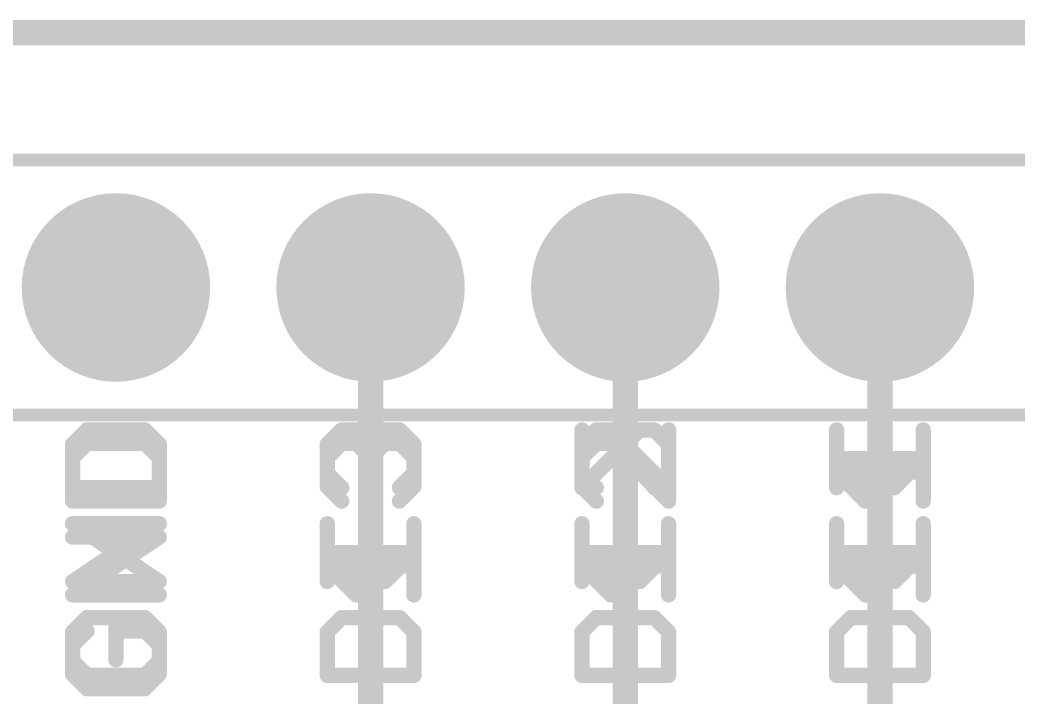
# Model space of a CAD drawing. Extents: x -24 to 83, y -23 to 53.
# Drawn here: x 16.57 to 26.52, y 46.72 to 53.47 of the extents above; entities that cross this region are included whole.
import ezdxf

# ---------------------------------------------------------------- set-up
doc = ezdxf.new("R2010")
doc.units = 0
for name, color, linetype in [('1', 12, 'CONTINUOUS'), ('16', 132, 'CONTINUOUS'), ('17', 110, 'CONTINUOUS'), ('20', 53, 'CONTINUOUS'), ('21', 41, 'CONTINUOUS'), ('22', 40, 'CONTINUOUS'), ('51', 53, 'CONTINUOUS')]:
    doc.layers.add(name, color=color, linetype=linetype)

# ---------------------------------------------------------------- blocks, each defined once
blk = doc.blocks.new('ROUNDP')
at = {"const_width": 0.5}
blk.add_lwpolyline([(0, -0.25, 1), (0, 0.25, 1), (0, -0.25)], format="xyb", dxfattribs=at)

msp = doc.modelspace()

# ---------------------------------------------------------------- linework, layer by layer
at = {"layer": '1', "const_width": 0.254}
for points in [[(0, 53.34), (59.69, 53.34)], [(20.066, 45.72), (20.066, 50.8)], [(22.606, 45.72), (22.606, 50.8)], [(25.146, 45.72), (25.146, 50.8)]]:
    msp.add_lwpolyline(points, dxfattribs=at)
at = {"layer": '1', "const_width": 0.127}
for points in [[(20.1295, 50.8, 1), (20.0025, 50.8)], [(22.6695, 50.8, 1), (22.5425, 50.8)], [(25.2095, 50.8, 1), (25.0825, 50.8)]]:
    msp.add_lwpolyline(points, format="xyb", dxfattribs=at)
at = {"layer": '16', "const_width": 0.254}
msp.add_lwpolyline([(0, 53.34), (59.69, 53.34)], dxfattribs=at)
at = {"layer": '20', "const_width": 0.2032}
msp.add_lwpolyline([(2.54, 53.34), (55.88, 53.34)], dxfattribs=at)
at = {"layer": '21', "const_width": 0.1524}
for points in [[(17.2375, 49.3802), (17.0935, 49.2361)], [(17.8137, 49.3802), (17.2375, 49.3802)], [(17.9578, 49.2361), (17.8137, 49.3802)], [(19.6335, 49.2361), (19.7775, 49.3802)], [(19.7775, 49.3802), (19.9216, 49.3802)], [(19.9216, 49.3802), (20.0656, 49.2361)], [(20.0656, 49.2361), (20.2097, 49.3802)], [(20.2097, 49.3802), (20.3537, 49.3802)], [(20.3537, 49.3802), (20.4978, 49.2361)], [(22.3175, 49.3802), (22.1735, 49.2361)], [(22.4616, 49.3802), (22.3175, 49.3802)], [(23.0378, 48.804), (22.4616, 49.3802)], [(23.0378, 49.3802), (23.0378, 48.804)], [(25.5778, 48.804), (25.5778, 49.3802)], [(17.0935, 49.2361), (17.0935, 48.804)], [(17.9578, 48.804), (17.9578, 49.2361)], [(19.6335, 48.948), (19.6335, 49.2361)], [(20.0656, 49.2361), (20.0656, 49.0921)], [(20.4978, 49.2361), (20.4978, 48.948)], [(22.1735, 49.2361), (22.1735, 48.948)], [(25.0016, 48.804), (24.7135, 49.0921)], [(24.7135, 49.0921), (25.5778, 49.0921)], [(19.7775, 48.804), (19.6335, 48.948)], [(20.4978, 48.948), (20.3537, 48.804)], [(22.1735, 48.948), (22.3175, 48.804)], [(17.0935, 48.804), (17.9578, 48.804)], [(17.0935, 47.8684), (17.9578, 48.4447)], [(17.9578, 48.4447), (17.0935, 48.4447)], [(20.4978, 47.8684), (20.4978, 48.4447)], [(23.0378, 47.8684), (23.0378, 48.4447)], [(25.5778, 47.8684), (25.5778, 48.4447)], [(19.9216, 47.8684), (19.6335, 48.1566)], [(19.6335, 48.1566), (20.4978, 48.1566)], [(22.4616, 47.8684), (22.1735, 48.1566)], [(22.1735, 48.1566), (23.0378, 48.1566)], [(25.0016, 47.8684), (24.7135, 48.1566)], [(24.7135, 48.1566), (25.5778, 48.1566)], [(17.9578, 47.8684), (17.0935, 47.8684)], [(17.2375, 47.5091), (17.0935, 47.3651)], [(17.8137, 47.5091), (17.5256, 47.5091)], [(17.5256, 47.5091), (17.5256, 47.221)], [(17.9578, 47.3651), (17.8137, 47.5091)], [(19.7775, 47.5091), (19.6335, 47.3651)], [(20.3537, 47.5091), (19.7775, 47.5091)], [(20.4978, 47.3651), (20.3537, 47.5091)], [(22.3175, 47.5091), (22.1735, 47.3651)], [(22.8937, 47.5091), (22.3175, 47.5091)], [(23.0378, 47.3651), (22.8937, 47.5091)], [(24.8575, 47.5091), (24.7135, 47.3651)], [(25.4337, 47.5091), (24.8575, 47.5091)], [(25.5778, 47.3651), (25.4337, 47.5091)], [(17.0935, 47.3651), (17.0935, 47.077)], [(17.9578, 47.077), (17.9578, 47.3651)], [(19.6335, 47.3651), (19.6335, 46.9329)], [(20.4978, 46.9329), (20.4978, 47.3651)], [(22.1735, 47.3651), (22.1735, 46.9329)], [(23.0378, 46.9329), (23.0378, 47.3651)], [(24.7135, 47.3651), (24.7135, 46.9329)], [(25.5778, 46.9329), (25.5778, 47.3651)], [(17.0935, 47.077), (17.2375, 46.9329)], [(17.8137, 46.9329), (17.9578, 47.077)], [(17.2375, 46.9329), (17.8137, 46.9329)], [(19.6335, 46.9329), (20.4978, 46.9329)], [(22.1735, 46.9329), (23.0378, 46.9329)], [(24.7135, 46.9329), (25.5778, 46.9329)]]:
    msp.add_lwpolyline(points, dxfattribs=at)
at = {"layer": '21', "const_width": 0.0762}
for points in [[(17.2375, 49.4183, 1), (17.2375, 49.3421)], [(17.2645, 49.3532, 1), (17.2106, 49.4071)], [(17.8407, 49.4071, 1), (17.7868, 49.3532)], [(17.8137, 49.3421, 1), (17.8137, 49.4183)], [(19.7775, 49.4183, 1), (19.7775, 49.3421)], [(19.8045, 49.3532, 1), (19.7506, 49.4071)], [(19.9485, 49.4071, 1), (19.8946, 49.3532)], [(19.9216, 49.3421, 1), (19.9216, 49.4183)], [(20.2097, 49.4183, 1), (20.2097, 49.3421)], [(20.2366, 49.3532, 1), (20.1827, 49.4071)], [(20.3807, 49.4071, 1), (20.3268, 49.3532)], [(20.3537, 49.3421, 1), (20.3537, 49.4183)], [(22.3175, 49.4183, 1), (22.3175, 49.3421)], [(22.3445, 49.3532, 1), (22.2906, 49.4071)], [(22.4885, 49.4071, 1), (22.4346, 49.3532)], [(22.4616, 49.3421, 1), (22.4616, 49.4183)], [(23.0759, 49.3802, 1), (22.9997, 49.3802)], [(25.6159, 49.3802, 1), (25.5397, 49.3802)], [(17.0665, 49.2631, 1), (17.1204, 49.2092)], [(17.1316, 49.2361, 1), (17.0554, 49.2361)], [(17.9959, 49.2361, 1), (17.9197, 49.2361)], [(17.9309, 49.2092, 1), (17.9847, 49.2631)], [(19.6065, 49.2631, 1), (19.6604, 49.2092)], [(19.6716, 49.2361, 1), (19.5954, 49.2361)], [(20.1037, 49.2361, 1), (20.0275, 49.2361)], [(20.0387, 49.2631, 1), (20.0926, 49.2092)], [(20.0387, 49.2092, 1), (20.0926, 49.2631)], [(20.5359, 49.2361, 1), (20.4597, 49.2361)], [(20.4709, 49.2092, 1), (20.5247, 49.2631)], [(22.1465, 49.2631, 1), (22.2004, 49.2092)], [(22.2116, 49.2361, 1), (22.1354, 49.2361)], [(20.0275, 49.0921, 1), (20.1037, 49.0921)], [(24.7404, 49.119, 1), (24.6865, 49.0651)], [(24.7135, 49.1302, 1), (24.7135, 49.054)], [(25.5778, 49.054, 1), (25.5778, 49.1302)], [(19.6604, 48.975, 1), (19.6065, 48.9211)], [(19.5954, 48.948, 1), (19.6716, 48.948)], [(20.4597, 48.948, 1), (20.5359, 48.948)], [(20.5247, 48.9211, 1), (20.4709, 48.975)], [(22.2004, 48.975, 1), (22.1465, 48.9211)], [(22.1354, 48.948, 1), (22.2116, 48.948)], [(17.0935, 48.8421, 1), (17.0935, 48.7659)], [(17.9578, 48.7659, 1), (17.9578, 48.8421)], [(17.0554, 48.804, 1), (17.1316, 48.804)], [(17.9197, 48.804, 1), (17.9959, 48.804)], [(19.7506, 48.777, 1), (19.8045, 48.8309)], [(20.3268, 48.8309, 1), (20.3807, 48.777)], [(22.2906, 48.777, 1), (22.3445, 48.8309)], [(22.9997, 48.804, 1), (23.0759, 48.804)], [(23.0109, 48.777, 1), (23.0647, 48.8309)], [(24.9746, 48.777, 1), (25.0285, 48.8309)], [(25.5397, 48.804, 1), (25.6159, 48.804)], [(17.0935, 48.4828, 1), (17.0935, 48.4066)], [(17.9789, 48.413, 1), (17.9367, 48.4764)], [(17.9578, 48.4066, 1), (17.9578, 48.4828)], [(20.5359, 48.4447, 1), (20.4597, 48.4447)], [(23.0759, 48.4447, 1), (22.9997, 48.4447)], [(25.6159, 48.4447, 1), (25.5397, 48.4447)], [(19.6604, 48.1835, 1), (19.6065, 48.1296)], [(19.6335, 48.1947, 1), (19.6335, 48.1185)], [(20.4978, 48.1185, 1), (20.4978, 48.1947)], [(22.2004, 48.1835, 1), (22.1465, 48.1296)], [(22.1735, 48.1947, 1), (22.1735, 48.1185)], [(23.0378, 48.1185, 1), (23.0378, 48.1947)], [(24.7404, 48.1835, 1), (24.6865, 48.1296)], [(24.7135, 48.1947, 1), (24.7135, 48.1185)], [(25.5778, 48.1185, 1), (25.5778, 48.1947)], [(17.0723, 47.9001, 1), (17.1146, 47.8367)], [(17.0935, 47.9065, 1), (17.0935, 47.8303)], [(17.9578, 47.8303, 1), (17.9578, 47.9065)], [(19.8946, 47.8415, 1), (19.9485, 47.8954)], [(20.4597, 47.8684, 1), (20.5359, 47.8684)], [(22.4346, 47.8415, 1), (22.4885, 47.8954)], [(22.9997, 47.8684, 1), (23.0759, 47.8684)], [(24.9746, 47.8415, 1), (25.0285, 47.8954)], [(25.5397, 47.8684, 1), (25.6159, 47.8684)], [(17.2645, 47.4822, 1), (17.2106, 47.5361)], [(17.5256, 47.5472, 1), (17.5256, 47.471)], [(17.5637, 47.5091, 1), (17.4875, 47.5091)], [(17.8407, 47.5361, 1), (17.7868, 47.4822)], [(17.8137, 47.471, 1), (17.8137, 47.5472)], [(19.7775, 47.5472, 1), (19.7775, 47.471)], [(19.8045, 47.4822, 1), (19.7506, 47.5361)], [(20.3807, 47.5361, 1), (20.3268, 47.4822)], [(20.3537, 47.471, 1), (20.3537, 47.5472)], [(22.3175, 47.5472, 1), (22.3175, 47.471)], [(22.3445, 47.4822, 1), (22.2906, 47.5361)], [(22.9207, 47.5361, 1), (22.8668, 47.4822)], [(22.8937, 47.471, 1), (22.8937, 47.5472)], [(24.8575, 47.5472, 1), (24.8575, 47.471)], [(24.8845, 47.4822, 1), (24.8306, 47.5361)], [(25.4607, 47.5361, 1), (25.4068, 47.4822)], [(25.4337, 47.471, 1), (25.4337, 47.5472)], [(17.0665, 47.392, 1), (17.1204, 47.3381)], [(17.1316, 47.3651, 1), (17.0554, 47.3651)], [(17.9959, 47.3651, 1), (17.9197, 47.3651)], [(17.9309, 47.3381, 1), (17.9847, 47.392)], [(19.6065, 47.392, 1), (19.6604, 47.3381)], [(19.6716, 47.3651, 1), (19.5954, 47.3651)], [(20.5359, 47.3651, 1), (20.4597, 47.3651)], [(20.4709, 47.3381, 1), (20.5247, 47.392)], [(22.1465, 47.392, 1), (22.2004, 47.3381)], [(22.2116, 47.3651, 1), (22.1354, 47.3651)], [(23.0759, 47.3651, 1), (22.9997, 47.3651)], [(23.0109, 47.3381, 1), (23.0647, 47.392)], [(24.6865, 47.392, 1), (24.7404, 47.3381)], [(24.7516, 47.3651, 1), (24.6754, 47.3651)], [(25.6159, 47.3651, 1), (25.5397, 47.3651)], [(25.5509, 47.3381, 1), (25.6047, 47.392)], [(17.4875, 47.221, 1), (17.5637, 47.221)], [(17.1204, 47.1039, 1), (17.0665, 47.05)], [(17.0554, 47.077, 1), (17.1316, 47.077)], [(17.9197, 47.077, 1), (17.9959, 47.077)], [(17.9847, 47.05, 1), (17.9309, 47.1039)], [(17.2375, 46.971, 1), (17.2375, 46.8948)], [(17.2106, 46.906, 1), (17.2645, 46.9599)], [(17.7868, 46.9599, 1), (17.8407, 46.906)], [(17.8137, 46.8948, 1), (17.8137, 46.971)], [(19.6335, 46.971, 1), (19.6335, 46.8948)], [(20.4978, 46.8948, 1), (20.4978, 46.971)], [(22.1735, 46.971, 1), (22.1735, 46.8948)], [(23.0378, 46.8948, 1), (23.0378, 46.971)], [(24.7135, 46.971, 1), (24.7135, 46.8948)], [(25.5778, 46.8948, 1), (25.5778, 46.971)], [(19.5954, 46.9329, 1), (19.6716, 46.9329)], [(20.4597, 46.9329, 1), (20.5359, 46.9329)], [(22.1354, 46.9329, 1), (22.2116, 46.9329)], [(22.9997, 46.9329, 1), (23.0759, 46.9329)], [(24.6754, 46.9329, 1), (24.7516, 46.9329)], [(25.5397, 46.9329, 1), (25.6159, 46.9329)]]:
    msp.add_lwpolyline(points, format="xyb", dxfattribs=at)
at = {"layer": '22', "const_width": 0.1524}
for points in [[(17.0942, 49.2361), (17.2383, 49.3802)], [(17.2383, 49.3802), (17.8145, 49.3802)], [(17.8145, 49.3802), (17.9585, 49.2361)], [(19.7783, 49.3802), (19.6342, 49.2361)], [(19.9223, 49.3802), (19.7783, 49.3802)], [(20.0664, 49.2361), (19.9223, 49.3802)], [(20.2104, 49.3802), (20.0664, 49.2361)], [(20.3545, 49.3802), (20.2104, 49.3802)], [(20.4985, 49.2361), (20.3545, 49.3802)], [(22.1742, 49.3802), (22.1742, 48.804)], [(22.1742, 48.804), (22.7504, 49.3802)], [(22.7504, 49.3802), (22.8945, 49.3802)], [(22.8945, 49.3802), (23.0385, 49.2361)], [(24.7142, 48.804), (24.7142, 49.3802)], [(17.0942, 48.804), (17.0942, 49.2361)], [(17.9585, 49.2361), (17.9585, 48.804)], [(19.6342, 49.2361), (19.6342, 48.948)], [(20.0664, 49.2361), (20.0664, 49.0921)], [(20.4985, 48.948), (20.4985, 49.2361)], [(23.0385, 49.2361), (23.0385, 48.948)], [(25.5785, 49.0921), (24.7142, 49.0921)], [(25.2904, 48.804), (25.5785, 49.0921)], [(19.6342, 48.948), (19.7783, 48.804)], [(20.3545, 48.804), (20.4985, 48.948)], [(23.0385, 48.948), (22.8945, 48.804)], [(17.9585, 48.804), (17.0942, 48.804)], [(17.9585, 47.8684), (17.0942, 48.4447)], [(17.0942, 48.4447), (17.9585, 48.4447)], [(19.6342, 47.8684), (19.6342, 48.4447)], [(22.1742, 47.8684), (22.1742, 48.4447)], [(24.7142, 47.8684), (24.7142, 48.4447)], [(20.4985, 48.1566), (19.6342, 48.1566)], [(20.2104, 47.8684), (20.4985, 48.1566)], [(23.0385, 48.1566), (22.1742, 48.1566)], [(22.7504, 47.8684), (23.0385, 48.1566)], [(25.5785, 48.1566), (24.7142, 48.1566)], [(25.2904, 47.8684), (25.5785, 48.1566)], [(17.0942, 47.8684), (17.9585, 47.8684)], [(17.0942, 47.3651), (17.2383, 47.5091)], [(17.2383, 47.5091), (17.5264, 47.5091)], [(17.5264, 47.5091), (17.5264, 47.221)], [(17.8145, 47.5091), (17.9585, 47.3651)], [(19.6342, 47.3651), (19.7783, 47.5091)], [(19.7783, 47.5091), (20.3545, 47.5091)], [(20.3545, 47.5091), (20.4985, 47.3651)], [(22.1742, 47.3651), (22.3183, 47.5091)], [(22.3183, 47.5091), (22.8945, 47.5091)], [(22.8945, 47.5091), (23.0385, 47.3651)], [(24.7142, 47.3651), (24.8583, 47.5091)], [(24.8583, 47.5091), (25.4345, 47.5091)], [(25.4345, 47.5091), (25.5785, 47.3651)], [(17.0942, 47.077), (17.0942, 47.3651)], [(17.9585, 47.3651), (17.9585, 47.077)], [(19.6342, 46.9329), (19.6342, 47.3651)], [(20.4985, 47.3651), (20.4985, 46.9329)], [(22.1742, 46.9329), (22.1742, 47.3651)], [(23.0385, 47.3651), (23.0385, 46.9329)], [(24.7142, 46.9329), (24.7142, 47.3651)], [(25.5785, 47.3651), (25.5785, 46.9329)], [(17.2383, 46.9329), (17.0942, 47.077)], [(17.9585, 47.077), (17.8145, 46.9329)], [(17.8145, 46.9329), (17.2383, 46.9329)], [(20.4985, 46.9329), (19.6342, 46.9329)], [(23.0385, 46.9329), (22.1742, 46.9329)], [(25.5785, 46.9329), (24.7142, 46.9329)]]:
    msp.add_lwpolyline(points, dxfattribs=at)
at = {"layer": '22', "const_width": 0.0762}
for points in [[(17.2383, 49.4183, 1), (17.2383, 49.3421)], [(17.2652, 49.3532, 1), (17.2113, 49.4071)], [(17.8414, 49.4071, 1), (17.7875, 49.3532)], [(17.8145, 49.3421, 1), (17.8145, 49.4183)], [(19.7783, 49.4183, 1), (19.7783, 49.3421)], [(19.8052, 49.3532, 1), (19.7513, 49.4071)], [(19.9493, 49.4071, 1), (19.8954, 49.3532)], [(19.9223, 49.3421, 1), (19.9223, 49.4183)], [(20.2104, 49.4183, 1), (20.2104, 49.3421)], [(20.2374, 49.3532, 1), (20.1835, 49.4071)], [(20.3814, 49.4071, 1), (20.3275, 49.3532)], [(20.3545, 49.3421, 1), (20.3545, 49.4183)], [(22.2123, 49.3802, 1), (22.1361, 49.3802)], [(22.7504, 49.4183, 1), (22.7504, 49.3421)], [(22.7774, 49.3532, 1), (22.7235, 49.4071)], [(22.9214, 49.4071, 1), (22.8675, 49.3532)], [(22.8945, 49.3421, 1), (22.8945, 49.4183)], [(24.7523, 49.3802, 1), (24.6761, 49.3802)], [(17.1323, 49.2361, 1), (17.0561, 49.2361)], [(17.0673, 49.2631, 1), (17.1211, 49.2092)], [(17.9966, 49.2361, 1), (17.9204, 49.2361)], [(17.9316, 49.2092, 1), (17.9855, 49.2631)], [(19.6723, 49.2361, 1), (19.5961, 49.2361)], [(19.6073, 49.2631, 1), (19.6611, 49.2092)], [(20.0394, 49.2631, 1), (20.0933, 49.2092)], [(20.1045, 49.2361, 1), (20.0283, 49.2361)], [(20.0394, 49.2092, 1), (20.0933, 49.2631)], [(20.5366, 49.2361, 1), (20.4604, 49.2361)], [(20.4716, 49.2092, 1), (20.5255, 49.2631)], [(23.0766, 49.2361, 1), (23.0004, 49.2361)], [(23.0116, 49.2092, 1), (23.0655, 49.2631)], [(20.0283, 49.0921, 1), (20.1045, 49.0921)], [(24.7142, 49.1302, 1), (24.7142, 49.054)], [(25.6055, 49.0651, 1), (25.5516, 49.119)], [(25.5785, 49.054, 1), (25.5785, 49.1302)], [(19.6611, 48.975, 1), (19.6073, 48.9211)], [(19.5961, 48.948, 1), (19.6723, 48.948)], [(20.4604, 48.948, 1), (20.5366, 48.948)], [(20.5255, 48.9211, 1), (20.4716, 48.975)], [(23.0004, 48.948, 1), (23.0766, 48.948)], [(23.0655, 48.9211, 1), (23.0116, 48.975)], [(17.0942, 48.8421, 1), (17.0942, 48.7659)], [(17.9585, 48.7659, 1), (17.9585, 48.8421)], [(17.0561, 48.804, 1), (17.1323, 48.804)], [(17.9204, 48.804, 1), (17.9966, 48.804)], [(19.7513, 48.777, 1), (19.8052, 48.8309)], [(20.3275, 48.8309, 1), (20.3814, 48.777)], [(22.1473, 48.8309, 1), (22.2011, 48.777)], [(22.1361, 48.804, 1), (22.2123, 48.804)], [(22.8675, 48.8309, 1), (22.9214, 48.777)], [(24.6761, 48.804, 1), (24.7523, 48.804)], [(25.2635, 48.8309, 1), (25.3174, 48.777)], [(17.1153, 48.4764, 1), (17.0731, 48.413)], [(17.0942, 48.4828, 1), (17.0942, 48.4066)], [(17.9585, 48.4066, 1), (17.9585, 48.4828)], [(19.6723, 48.4447, 1), (19.5961, 48.4447)], [(22.2123, 48.4447, 1), (22.1361, 48.4447)], [(24.7523, 48.4447, 1), (24.6761, 48.4447)], [(19.6342, 48.1947, 1), (19.6342, 48.1185)], [(20.5255, 48.1296, 1), (20.4716, 48.1835)], [(20.4985, 48.1185, 1), (20.4985, 48.1947)], [(22.1742, 48.1947, 1), (22.1742, 48.1185)], [(23.0655, 48.1296, 1), (23.0116, 48.1835)], [(23.0385, 48.1185, 1), (23.0385, 48.1947)], [(24.7142, 48.1947, 1), (24.7142, 48.1185)], [(25.6055, 48.1296, 1), (25.5516, 48.1835)], [(25.5785, 48.1185, 1), (25.5785, 48.1947)], [(17.0942, 47.9065, 1), (17.0942, 47.8303)], [(17.9374, 47.8367, 1), (17.9797, 47.9001)], [(17.9585, 47.8303, 1), (17.9585, 47.9065)], [(19.5961, 47.8684, 1), (19.6723, 47.8684)], [(20.1835, 47.8954, 1), (20.2374, 47.8415)], [(22.1361, 47.8684, 1), (22.2123, 47.8684)], [(22.7235, 47.8954, 1), (22.7774, 47.8415)], [(24.6761, 47.8684, 1), (24.7523, 47.8684)], [(25.2635, 47.8954, 1), (25.3174, 47.8415)], [(17.2383, 47.5472, 1), (17.2383, 47.471)], [(17.2652, 47.4822, 1), (17.2113, 47.5361)], [(17.5645, 47.5091, 1), (17.4883, 47.5091)], [(17.5264, 47.471, 1), (17.5264, 47.5472)], [(17.8414, 47.5361, 1), (17.7875, 47.4822)], [(19.7783, 47.5472, 1), (19.7783, 47.471)], [(19.8052, 47.4822, 1), (19.7513, 47.5361)], [(20.3814, 47.5361, 1), (20.3275, 47.4822)], [(20.3545, 47.471, 1), (20.3545, 47.5472)], [(22.3183, 47.5472, 1), (22.3183, 47.471)], [(22.3452, 47.4822, 1), (22.2913, 47.5361)], [(22.9214, 47.5361, 1), (22.8675, 47.4822)], [(22.8945, 47.471, 1), (22.8945, 47.5472)], [(24.8583, 47.5472, 1), (24.8583, 47.471)], [(24.8852, 47.4822, 1), (24.8313, 47.5361)], [(25.4614, 47.5361, 1), (25.4075, 47.4822)], [(25.4345, 47.471, 1), (25.4345, 47.5472)], [(17.1323, 47.3651, 1), (17.0561, 47.3651)], [(17.0673, 47.392, 1), (17.1211, 47.3381)], [(17.9966, 47.3651, 1), (17.9204, 47.3651)], [(17.9316, 47.3381, 1), (17.9855, 47.392)], [(19.6723, 47.3651, 1), (19.5961, 47.3651)], [(19.6073, 47.392, 1), (19.6611, 47.3381)], [(20.5366, 47.3651, 1), (20.4604, 47.3651)], [(20.4716, 47.3381, 1), (20.5255, 47.392)], [(22.2123, 47.3651, 1), (22.1361, 47.3651)], [(22.1473, 47.392, 1), (22.2011, 47.3381)], [(23.0766, 47.3651, 1), (23.0004, 47.3651)], [(23.0116, 47.3381, 1), (23.0655, 47.392)], [(24.7523, 47.3651, 1), (24.6761, 47.3651)], [(24.6873, 47.392, 1), (24.7411, 47.3381)], [(25.6166, 47.3651, 1), (25.5404, 47.3651)], [(25.5516, 47.3381, 1), (25.6055, 47.392)], [(17.4883, 47.221, 1), (17.5645, 47.221)], [(17.1211, 47.1039, 1), (17.0673, 47.05)], [(17.0561, 47.077, 1), (17.1323, 47.077)], [(17.9204, 47.077, 1), (17.9966, 47.077)], [(17.9855, 47.05, 1), (17.9316, 47.1039)], [(17.2383, 46.971, 1), (17.2383, 46.8948)], [(17.2113, 46.906, 1), (17.2652, 46.9599)], [(17.7875, 46.9599, 1), (17.8414, 46.906)], [(17.8145, 46.8948, 1), (17.8145, 46.971)], [(19.6342, 46.971, 1), (19.6342, 46.8948)], [(20.4985, 46.8948, 1), (20.4985, 46.971)], [(22.1742, 46.971, 1), (22.1742, 46.8948)], [(23.0385, 46.8948, 1), (23.0385, 46.971)], [(24.7142, 46.971, 1), (24.7142, 46.8948)], [(25.5785, 46.8948, 1), (25.5785, 46.971)], [(19.5961, 46.9329, 1), (19.6723, 46.9329)], [(20.4604, 46.9329, 1), (20.5366, 46.9329)], [(22.1361, 46.9329, 1), (22.2123, 46.9329)], [(23.0004, 46.9329, 1), (23.0766, 46.9329)], [(24.6761, 46.9329, 1), (24.7523, 46.9329)], [(25.5404, 46.9329, 1), (25.6166, 46.9329)]]:
    msp.add_lwpolyline(points, format="xyb", dxfattribs=at)
at = {"layer": '51'}
for points, const_width in [([(55.88, 53.34), (2.54, 53.34)], 0.254), ([(8.636, 52.07), (34.036, 52.07)], 0.127), ([(34.036, 49.53), (8.636, 49.53)], 0.127), ([(17.2375, 49.2469), (17.0935, 49.1029)], 0.1524), ([(17.8137, 49.2469), (17.2375, 49.2469)], 0.1524), ([(17.9578, 49.1029), (17.8137, 49.2469)], 0.1524), ([(19.6335, 49.1029), (19.7775, 49.2469)], 0.1524), ([(19.7775, 49.2469), (19.9216, 49.2469)], 0.1524), ([(19.9216, 49.2469), (20.0656, 49.1029)], 0.1524), ([(20.0656, 49.1029), (20.2097, 49.2469)], 0.1524), ([(20.2097, 49.2469), (20.3537, 49.2469)], 0.1524), ([(20.3537, 49.2469), (20.4978, 49.1029)], 0.1524), ([(22.3175, 49.2469), (22.1735, 49.1029)], 0.1524), ([(22.4616, 49.2469), (22.3175, 49.2469)], 0.1524), ([(23.0378, 48.6707), (22.4616, 49.2469)], 0.1524), ([(23.0378, 49.2469), (23.0378, 48.6707)], 0.1524), ([(25.5778, 48.6707), (25.5778, 49.2469)], 0.1524), ([(17.0935, 49.1029), (17.0935, 48.6707)], 0.1524), ([(17.9578, 48.6707), (17.9578, 49.1029)], 0.1524), ([(19.6335, 48.8147), (19.6335, 49.1029)], 0.1524), ([(20.0656, 49.1029), (20.0656, 48.9588)], 0.1524), ([(20.4978, 49.1029), (20.4978, 48.8147)], 0.1524), ([(22.1735, 49.1029), (22.1735, 48.8147)], 0.1524), ([(25.0016, 48.6707), (24.7135, 48.9588)], 0.1524), ([(24.7135, 48.9588), (25.5778, 48.9588)], 0.1524), ([(19.7775, 48.6707), (19.6335, 48.8147)], 0.1524), ([(20.4978, 48.8147), (20.3537, 48.6707)], 0.1524), ([(22.1735, 48.8147), (22.3175, 48.6707)], 0.1524), ([(17.0935, 48.6707), (17.9578, 48.6707)], 0.1524), ([(17.0935, 47.7352), (17.9578, 48.3114)], 0.1524), ([(17.9578, 48.3114), (17.0935, 48.3114)], 0.1524), ([(20.4978, 47.7352), (20.4978, 48.3114)], 0.1524), ([(23.0378, 47.7352), (23.0378, 48.3114)], 0.1524), ([(25.5778, 47.7352), (25.5778, 48.3114)], 0.1524), ([(19.9216, 47.7352), (19.6335, 48.0233)], 0.1524), ([(19.6335, 48.0233), (20.4978, 48.0233)], 0.1524), ([(22.4616, 47.7352), (22.1735, 48.0233)], 0.1524), ([(22.1735, 48.0233), (23.0378, 48.0233)], 0.1524), ([(25.0016, 47.7352), (24.7135, 48.0233)], 0.1524), ([(24.7135, 48.0233), (25.5778, 48.0233)], 0.1524), ([(17.9578, 47.7352), (17.0935, 47.7352)], 0.1524), ([(17.2375, 47.3759), (17.0935, 47.2318)], 0.1524), ([(17.8137, 47.3759), (17.5256, 47.3759)], 0.1524), ([(17.5256, 47.3759), (17.5256, 47.0878)], 0.1524), ([(17.9578, 47.2318), (17.8137, 47.3759)], 0.1524), ([(17.0935, 47.2318), (17.0935, 46.9437)], 0.1524), ([(17.9578, 46.9437), (17.9578, 47.2318)], 0.1524), ([(17.0935, 46.9437), (17.2375, 46.7996)], 0.1524), ([(17.8137, 46.7996), (17.9578, 46.9437)], 0.1524), ([(17.2375, 46.7996), (17.8137, 46.7996)], 0.1524)]:
    msp.add_lwpolyline(points, dxfattribs=dict(at, const_width=const_width))
at = {"layer": '51', "const_width": 0.0762}
for points in [[(17.2375, 49.285, 1), (17.2375, 49.2088)], [(17.2645, 49.22, 1), (17.2106, 49.2738)], [(17.8407, 49.2738, 1), (17.7868, 49.22)], [(17.8137, 49.2088, 1), (17.8137, 49.285)], [(19.7775, 49.285, 1), (19.7775, 49.2088)], [(19.8045, 49.22, 1), (19.7506, 49.2738)], [(19.9485, 49.2738, 1), (19.8946, 49.22)], [(19.9216, 49.2088, 1), (19.9216, 49.285)], [(20.2097, 49.285, 1), (20.2097, 49.2088)], [(20.2366, 49.22, 1), (20.1827, 49.2738)], [(20.3807, 49.2738, 1), (20.3268, 49.22)], [(20.3537, 49.2088, 1), (20.3537, 49.285)], [(22.3175, 49.285, 1), (22.3175, 49.2088)], [(22.3445, 49.22, 1), (22.2906, 49.2738)], [(22.4885, 49.2738, 1), (22.4346, 49.22)], [(22.4616, 49.2088, 1), (22.4616, 49.285)], [(23.0759, 49.2469, 1), (22.9997, 49.2469)], [(25.6159, 49.2469, 1), (25.5397, 49.2469)], [(17.1316, 49.1029, 1), (17.0554, 49.1029)], [(17.9959, 49.1029, 1), (17.9197, 49.1029)], [(19.6716, 49.1029, 1), (19.5954, 49.1029)], [(20.1037, 49.1029, 1), (20.0275, 49.1029)], [(20.5359, 49.1029, 1), (20.4597, 49.1029)], [(22.2116, 49.1029, 1), (22.1354, 49.1029)], [(17.0665, 49.1298, 1), (17.1204, 49.0759)], [(17.9309, 49.0759, 1), (17.9847, 49.1298)], [(19.6065, 49.1298, 1), (19.6604, 49.0759)], [(20.0387, 49.1298, 1), (20.0926, 49.0759)], [(20.0387, 49.0759, 1), (20.0926, 49.1298)], [(20.4709, 49.0759, 1), (20.5247, 49.1298)], [(22.1465, 49.1298, 1), (22.2004, 49.0759)], [(20.0275, 48.9588, 1), (20.1037, 48.9588)], [(24.7404, 48.9857, 1), (24.6865, 48.9319)], [(24.7135, 48.9969, 1), (24.7135, 48.9207)], [(25.5778, 48.9207, 1), (25.5778, 48.9969)], [(19.6604, 48.8417, 1), (19.6065, 48.7878)], [(20.5247, 48.7878, 1), (20.4709, 48.8417)], [(22.2004, 48.8417, 1), (22.1465, 48.7878)], [(19.5954, 48.8147, 1), (19.6716, 48.8147)], [(20.4597, 48.8147, 1), (20.5359, 48.8147)], [(22.1354, 48.8147, 1), (22.2116, 48.8147)], [(17.0935, 48.7088, 1), (17.0935, 48.6326)], [(17.0554, 48.6707, 1), (17.1316, 48.6707)], [(17.9197, 48.6707, 1), (17.9959, 48.6707)], [(17.9578, 48.6326, 1), (17.9578, 48.7088)], [(19.7506, 48.6437, 1), (19.8045, 48.6976)], [(20.3268, 48.6976, 1), (20.3807, 48.6437)], [(22.2906, 48.6437, 1), (22.3445, 48.6976)], [(22.9997, 48.6707, 1), (23.0759, 48.6707)], [(23.0109, 48.6437, 1), (23.0647, 48.6976)], [(24.9746, 48.6437, 1), (25.0285, 48.6976)], [(25.5397, 48.6707, 1), (25.6159, 48.6707)], [(17.0935, 48.3495, 1), (17.0935, 48.2733)], [(17.9789, 48.2797, 1), (17.9367, 48.3431)], [(17.9578, 48.2733, 1), (17.9578, 48.3495)], [(20.5359, 48.3114, 1), (20.4597, 48.3114)], [(23.0759, 48.3114, 1), (22.9997, 48.3114)], [(25.6159, 48.3114, 1), (25.5397, 48.3114)], [(19.6604, 48.0502, 1), (19.6065, 47.9963)], [(19.6335, 48.0614, 1), (19.6335, 47.9852)], [(20.4978, 47.9852, 1), (20.4978, 48.0614)], [(22.2004, 48.0502, 1), (22.1465, 47.9963)], [(22.1735, 48.0614, 1), (22.1735, 47.9852)], [(23.0378, 47.9852, 1), (23.0378, 48.0614)], [(24.7404, 48.0502, 1), (24.6865, 47.9963)], [(24.7135, 48.0614, 1), (24.7135, 47.9852)], [(25.5778, 47.9852, 1), (25.5778, 48.0614)], [(17.0723, 47.7669, 1), (17.1146, 47.7035)], [(17.0935, 47.7733, 1), (17.0935, 47.6971)], [(17.9578, 47.6971, 1), (17.9578, 47.7733)], [(19.8946, 47.7082, 1), (19.9485, 47.7621)], [(22.4346, 47.7082, 1), (22.4885, 47.7621)], [(24.9746, 47.7082, 1), (25.0285, 47.7621)], [(20.4597, 47.7352, 1), (20.5359, 47.7352)], [(22.9997, 47.7352, 1), (23.0759, 47.7352)], [(25.5397, 47.7352, 1), (25.6159, 47.7352)], [(17.2645, 47.3489, 1), (17.2106, 47.4028)], [(17.5256, 47.414, 1), (17.5256, 47.3378)], [(17.5637, 47.3759, 1), (17.4875, 47.3759)], [(17.8407, 47.4028, 1), (17.7868, 47.3489)], [(17.8137, 47.3378, 1), (17.8137, 47.414)], [(17.0665, 47.2588, 1), (17.1204, 47.2049)], [(17.1316, 47.2318, 1), (17.0554, 47.2318)], [(17.9959, 47.2318, 1), (17.9197, 47.2318)], [(17.9309, 47.2049, 1), (17.9847, 47.2588)], [(17.4875, 47.0878, 1), (17.5637, 47.0878)], [(17.1204, 46.9706, 1), (17.0665, 46.9168)], [(17.9847, 46.9168, 1), (17.9309, 46.9706)], [(17.0554, 46.9437, 1), (17.1316, 46.9437)], [(17.9197, 46.9437, 1), (17.9959, 46.9437)], [(17.2375, 46.8377, 1), (17.2375, 46.7615)], [(17.2106, 46.7727, 1), (17.2645, 46.8266)], [(17.7868, 46.8266, 1), (17.8407, 46.7727)], [(17.8137, 46.7615, 1), (17.8137, 46.8377)]]:
    msp.add_lwpolyline(points, format="xyb", dxfattribs=at)

# ---------------------------------------------------------------- block references
at = {"layer": '17', "xscale": 1.8796, "yscale": 1.8796}
for p in [(17.526, 50.8), (17.526, 50.8), (20.066, 50.8), (20.066, 50.8), (22.606, 50.8), (22.606, 50.8), (25.146, 50.8), (25.146, 50.8)]:
    msp.add_blockref('ROUNDP', p, dxfattribs=at)

doc.saveas('drawing.dxf')
